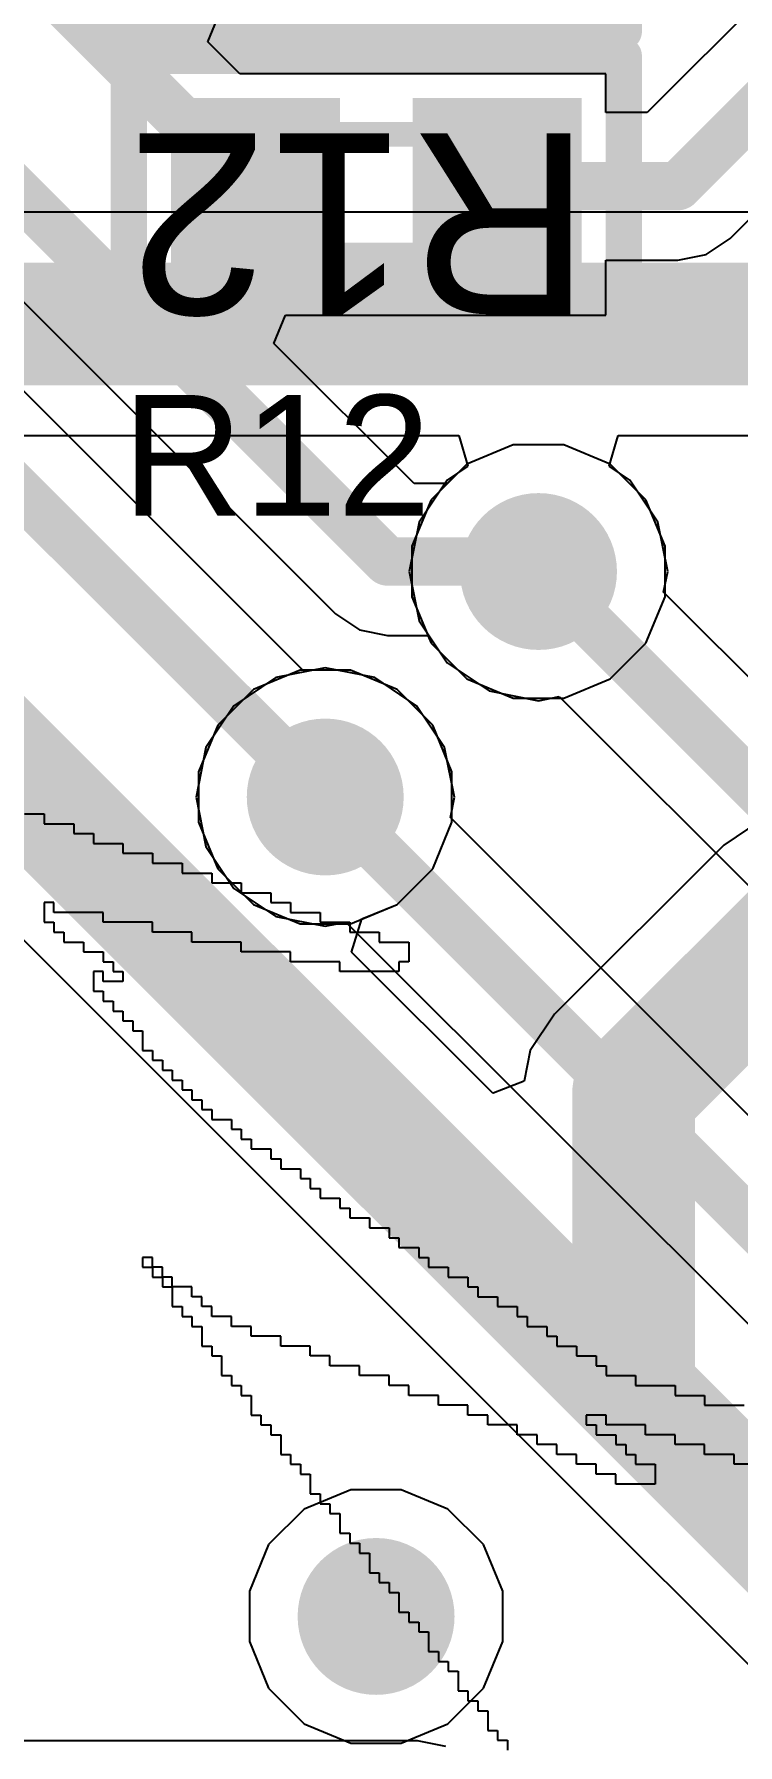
# Model space of a CAD drawing. Header units: inches. Extents: x 0.3 to 52.1, y -1.7 to 36.7.
# Drawn here: x 38.34 to 41.25, y 11.61 to 18.7 of the extents above; entities that cross this region are included whole.
import ezdxf

# ---------------------------------------------------------------- set-up
doc = ezdxf.new("R2010")
doc.units = ezdxf.units.IN
for name, color, linetype in [('Bottom Layer', 5, 'Continuous'), ('Bottom Overlay', 54, 'Continuous'), ('Internal1', 16, 'Continuous'), ('Internal2', 76, 'Continuous'), ('Top Assembly', 216, 'Continuous'), ('Top Component Outline', 6, 'Continuous'), ('Top Layer', 1, 'Continuous'), ('Top Overlay', 2, 'Continuous'), ('Top Paste', 8, 'Continuous'), ('Top Solder', 216, 'Continuous'), ('Via Holes', 16, 'Continuous')]:
    doc.layers.add(name, color=color, linetype=linetype)
doc.styles.add('Arial', font='', dxfattribs={"height": 0.2})
doc.styles.get('Arial').set_extended_font_data('Arial')

# ---------------------------------------------------------------- blocks, each defined once
blk = doc.blocks.new('0402_RES_REFLOW_105')
at = {"layer": 'Top Layer'}
for points in [[(-0.75, 0.3), (-0.25, 0.3), (-0.25, -0.3), (-0.75, -0.3)], [(0.25, 0.3), (0.75, 0.3), (0.75, -0.3), (0.25, -0.3)]]:
    blk.add_hatch(color=1, dxfattribs=at).paths.add_polyline_path(points)
at = {"layer": 'Top Paste'}
for points in [[(-0.72, 0.27), (-0.28, 0.27), (-0.28, -0.27), (-0.72, -0.27)], [(0.28, 0.27), (0.72, 0.27), (0.72, -0.27), (0.28, -0.27)]]:
    blk.add_hatch(color=8, dxfattribs=at).paths.add_polyline_path(points)
at = {"layer": 'Top Solder'}
for points in [[(-0.85, 0.4), (-0.15, 0.4), (-0.15, -0.4), (-0.85, -0.4)], [(0.15, 0.4), (0.85, 0.4), (0.85, -0.4), (0.15, -0.4)]]:
    blk.add_hatch(color=216, dxfattribs=at).paths.add_polyline_path(points)
at = {"layer": 'Top Assembly'}
for points in [[(-1.025, 0.575, 0.15, 0.15, 0), (-1.025, -0.575, 0.15, 0.15, 0)], [(1.025, 0.575, 0.15, 0.15, 0), (-1.025, 0.575, 0.15, 0.15, 0)], [(1.025, 0.575, 0.15, 0.15, 0), (1.025, -0.575, 0.15, 0.15, 0)], [(1.025, -0.575, 0.15, 0.15, 0), (-1.025, -0.575, 0.15, 0.15, 0)]]:
    blk.add_lwpolyline(points, format="xyseb", dxfattribs=at)
for points in [[(-1.0625, 0.575, 0.075, 0.075, 1), (-0.9875, 0.575, 0.075, 0.075, 1)], [(-1.0625, 0.575, 0.075, 0.075, 1), (-0.9875, 0.575, 0.075, 0.075, 1)], [(0.9875, 0.575, 0.075, 0.075, 1), (1.0625, 0.575, 0.075, 0.075, 1)], [(0.9875, 0.575, 0.075, 0.075, 1), (1.0625, 0.575, 0.075, 0.075, 1)], [(-1.0625, -0.575, 0.075, 0.075, 1), (-0.9875, -0.575, 0.075, 0.075, 1)], [(-1.0625, -0.575, 0.075, 0.075, 1), (-0.9875, -0.575, 0.075, 0.075, 1)], [(0.9875, -0.575, 0.075, 0.075, 1), (1.0625, -0.575, 0.075, 0.075, 1)], [(0.9875, -0.575, 0.075, 0.075, 1), (1.0625, -0.575, 0.075, 0.075, 1)]]:
    blk.add_lwpolyline(points, format="xyseb", close=True, dxfattribs=at)
at = {"layer": 'Top Component Outline'}
for points in [[(-0.4998, 0.2502, 0.1016, 0.1016, 0), (-0.4998, -0.2499, 0.1016, 0.1016, 0)], [(0.5002, 0.2502, 0.1016, 0.1016, 0), (-0.4998, 0.2502, 0.1016, 0.1016, 0)], [(0.5002, 0.2502, 0.1016, 0.1016, 0), (0.5002, -0.2499, 0.1016, 0.1016, 0)], [(0.5002, -0.2499, 0.1016, 0.1016, 0), (-0.4998, -0.2499, 0.1016, 0.1016, 0)]]:
    blk.add_lwpolyline(points, format="xyseb", dxfattribs=at)
for points in [[(-0.5252, 0.2502, 0.0508, 0.0508, 1), (-0.4744, 0.2502, 0.0508, 0.0508, 1)], [(-0.5252, 0.2502, 0.0508, 0.0508, 1), (-0.4744, 0.2502, 0.0508, 0.0508, 1)], [(0.4748, 0.2502, 0.0508, 0.0508, 1), (0.5256, 0.2502, 0.0508, 0.0508, 1)], [(0.4748, 0.2502, 0.0508, 0.0508, 1), (0.5256, 0.2502, 0.0508, 0.0508, 1)], [(-0.5252, -0.2499, 0.0508, 0.0508, 1), (-0.4744, -0.2499, 0.0508, 0.0508, 1)], [(-0.5252, -0.2499, 0.0508, 0.0508, 1), (-0.4744, -0.2499, 0.0508, 0.0508, 1)], [(0.4748, -0.2499, 0.0508, 0.0508, 1), (0.5256, -0.2499, 0.0508, 0.0508, 1)], [(0.4748, -0.2499, 0.0508, 0.0508, 1), (0.5256, -0.2499, 0.0508, 0.0508, 1)]]:
    blk.add_lwpolyline(points, format="xyseb", close=True, dxfattribs=at)
at = {"layer": 'Top Overlay'}
for points in [[(-1.025, 0.575, 0.15, 0.15, 0), (-1.025, -0.575, 0.15, 0.15, 0)], [(1.025, 0.575, 0.15, 0.15, 0), (-1.025, 0.575, 0.15, 0.15, 0)], [(1.025, 0.575, 0.15, 0.15, 0), (1.025, -0.575, 0.15, 0.15, 0)], [(1.025, -0.575, 0.15, 0.15, 0), (-1.025, -0.575, 0.15, 0.15, 0)]]:
    blk.add_lwpolyline(points, format="xyseb", dxfattribs=at)
for points in [[(-1.0625, 0.575, 0.075, 0.075, 1), (-0.9875, 0.575, 0.075, 0.075, 1)], [(-1.0625, 0.575, 0.075, 0.075, 1), (-0.9875, 0.575, 0.075, 0.075, 1)], [(0.9875, 0.575, 0.075, 0.075, 1), (1.0625, 0.575, 0.075, 0.075, 1)], [(0.9875, 0.575, 0.075, 0.075, 1), (1.0625, 0.575, 0.075, 0.075, 1)], [(-1.0625, -0.575, 0.075, 0.075, 1), (-0.9875, -0.575, 0.075, 0.075, 1)], [(-1.0625, -0.575, 0.075, 0.075, 1), (-0.9875, -0.575, 0.075, 0.075, 1)], [(0.9875, -0.575, 0.075, 0.075, 1), (1.0625, -0.575, 0.075, 0.075, 1)], [(0.9875, -0.575, 0.075, 0.075, 1), (1.0625, -0.575, 0.075, 0.075, 1)]]:
    blk.add_lwpolyline(points, format="xyseb", close=True, dxfattribs=at)
at = {"layer": 'Top Assembly', "style": 'Arial'}
blk.add_text('R12', height=0.75, dxfattribs=at).set_placement((-0.889, -0.254))
blk = doc.blocks.new('0402_RES_REFLOW_106')
at = {"layer": 'Top Layer'}
for points in [[(-0.75, 0.3), (-0.25, 0.3), (-0.25, -0.3), (-0.75, -0.3)], [(0.25, 0.3), (0.75, 0.3), (0.75, -0.3), (0.25, -0.3)]]:
    blk.add_hatch(color=1, dxfattribs=at).paths.add_polyline_path(points)
at = {"layer": 'Top Paste'}
for points in [[(-0.72, 0.27), (-0.28, 0.27), (-0.28, -0.27), (-0.72, -0.27)], [(0.28, 0.27), (0.72, 0.27), (0.72, -0.27), (0.28, -0.27)]]:
    blk.add_hatch(color=8, dxfattribs=at).paths.add_polyline_path(points)
at = {"layer": 'Top Solder'}
for points in [[(-0.85, 0.4), (-0.15, 0.4), (-0.15, -0.4), (-0.85, -0.4)], [(0.15, 0.4), (0.85, 0.4), (0.85, -0.4), (0.15, -0.4)]]:
    blk.add_hatch(color=216, dxfattribs=at).paths.add_polyline_path(points)
at = {"layer": 'Top Assembly'}
for points in [[(-1.025, 0.575, 0.15, 0.15, 0), (-1.025, -0.575, 0.15, 0.15, 0)], [(1.025, 0.575, 0.15, 0.15, 0), (-1.025, 0.575, 0.15, 0.15, 0)], [(1.025, 0.575, 0.15, 0.15, 0), (1.025, -0.575, 0.15, 0.15, 0)], [(1.025, -0.575, 0.15, 0.15, 0), (-1.025, -0.575, 0.15, 0.15, 0)]]:
    blk.add_lwpolyline(points, format="xyseb", dxfattribs=at)
for points in [[(-1.0625, 0.575, 0.075, 0.075, 1), (-0.9875, 0.575, 0.075, 0.075, 1)], [(-1.0625, 0.575, 0.075, 0.075, 1), (-0.9875, 0.575, 0.075, 0.075, 1)], [(0.9875, 0.575, 0.075, 0.075, 1), (1.0625, 0.575, 0.075, 0.075, 1)], [(0.9875, 0.575, 0.075, 0.075, 1), (1.0625, 0.575, 0.075, 0.075, 1)], [(-1.0625, -0.575, 0.075, 0.075, 1), (-0.9875, -0.575, 0.075, 0.075, 1)], [(-1.0625, -0.575, 0.075, 0.075, 1), (-0.9875, -0.575, 0.075, 0.075, 1)], [(0.9875, -0.575, 0.075, 0.075, 1), (1.0625, -0.575, 0.075, 0.075, 1)], [(0.9875, -0.575, 0.075, 0.075, 1), (1.0625, -0.575, 0.075, 0.075, 1)]]:
    blk.add_lwpolyline(points, format="xyseb", close=True, dxfattribs=at)
at = {"layer": 'Top Component Outline'}
for points in [[(-0.4998, 0.2502, 0.1016, 0.1016, 0), (-0.4998, -0.2499, 0.1016, 0.1016, 0)], [(0.5002, 0.2502, 0.1016, 0.1016, 0), (-0.4998, 0.2502, 0.1016, 0.1016, 0)], [(0.5002, 0.2502, 0.1016, 0.1016, 0), (0.5002, -0.2499, 0.1016, 0.1016, 0)], [(0.5002, -0.2499, 0.1016, 0.1016, 0), (-0.4998, -0.2499, 0.1016, 0.1016, 0)]]:
    blk.add_lwpolyline(points, format="xyseb", dxfattribs=at)
for points in [[(-0.5252, 0.2502, 0.0508, 0.0508, 1), (-0.4744, 0.2502, 0.0508, 0.0508, 1)], [(-0.5252, 0.2502, 0.0508, 0.0508, 1), (-0.4744, 0.2502, 0.0508, 0.0508, 1)], [(0.4748, 0.2502, 0.0508, 0.0508, 1), (0.5256, 0.2502, 0.0508, 0.0508, 1)], [(0.4748, 0.2502, 0.0508, 0.0508, 1), (0.5256, 0.2502, 0.0508, 0.0508, 1)], [(-0.5252, -0.2499, 0.0508, 0.0508, 1), (-0.4744, -0.2499, 0.0508, 0.0508, 1)], [(-0.5252, -0.2499, 0.0508, 0.0508, 1), (-0.4744, -0.2499, 0.0508, 0.0508, 1)], [(0.4748, -0.2499, 0.0508, 0.0508, 1), (0.5256, -0.2499, 0.0508, 0.0508, 1)], [(0.4748, -0.2499, 0.0508, 0.0508, 1), (0.5256, -0.2499, 0.0508, 0.0508, 1)]]:
    blk.add_lwpolyline(points, format="xyseb", close=True, dxfattribs=at)
at = {"layer": 'Top Overlay'}
for points in [[(-1.025, 0.575, 0.15, 0.15, 0), (-1.025, -0.575, 0.15, 0.15, 0)], [(1.025, 0.575, 0.15, 0.15, 0), (-1.025, 0.575, 0.15, 0.15, 0)], [(1.025, 0.575, 0.15, 0.15, 0), (1.025, -0.575, 0.15, 0.15, 0)], [(1.025, -0.575, 0.15, 0.15, 0), (-1.025, -0.575, 0.15, 0.15, 0)]]:
    blk.add_lwpolyline(points, format="xyseb", dxfattribs=at)
for points in [[(-1.0625, 0.575, 0.075, 0.075, 1), (-0.9875, 0.575, 0.075, 0.075, 1)], [(-1.0625, 0.575, 0.075, 0.075, 1), (-0.9875, 0.575, 0.075, 0.075, 1)], [(0.9875, 0.575, 0.075, 0.075, 1), (1.0625, 0.575, 0.075, 0.075, 1)], [(0.9875, 0.575, 0.075, 0.075, 1), (1.0625, 0.575, 0.075, 0.075, 1)], [(-1.0625, -0.575, 0.075, 0.075, 1), (-0.9875, -0.575, 0.075, 0.075, 1)], [(-1.0625, -0.575, 0.075, 0.075, 1), (-0.9875, -0.575, 0.075, 0.075, 1)], [(0.9875, -0.575, 0.075, 0.075, 1), (1.0625, -0.575, 0.075, 0.075, 1)], [(0.9875, -0.575, 0.075, 0.075, 1), (1.0625, -0.575, 0.075, 0.075, 1)]]:
    blk.add_lwpolyline(points, format="xyseb", close=True, dxfattribs=at)
at = {"layer": 'Top Assembly', "style": 'Arial'}
blk.add_text('R11', height=0.75, dxfattribs=at).set_placement((-0.889, -0.254))

msp = doc.modelspace()

# ---------------------------------------------------------------- hatches: boundary and pattern name
at = {"layer": 'Bottom Layer'}
h = msp.add_hatch(color=5, dxfattribs=at)
edge = h.paths.add_edge_path()
edge.add_arc((40.4266, 16.4685), 0.325, 0, 360)
h = msp.add_hatch(color=5, dxfattribs=at)
edge = h.paths.add_edge_path()
edge.add_arc((39.5432, 15.5341), 0.325, 0, 360)
h = msp.add_hatch(color=5, dxfattribs=at)
edge = h.paths.add_edge_path()
edge.add_arc((39.7538, 12.1385), 0.325, 0, 360)
at = {"layer": 'Internal1'}
h = msp.add_hatch(color=16, dxfattribs=at)
edge = h.paths.add_edge_path()
edge.add_arc((40.4266, 16.4685), 0.325, 0, 360)
h = msp.add_hatch(color=16, dxfattribs=at)
edge = h.paths.add_edge_path()
edge.add_arc((39.5432, 15.5341), 0.325, 0, 360)
h = msp.add_hatch(color=16, dxfattribs=at)
edge = h.paths.add_edge_path()
edge.add_arc((39.7538, 12.1385), 0.325, 0, 360)
at = {"layer": 'Internal2'}
h = msp.add_hatch(color=76, dxfattribs=at)
edge = h.paths.add_edge_path()
edge.add_arc((40.4266, 16.4685), 0.325, 0, 360)
h = msp.add_hatch(color=76, dxfattribs=at)
edge = h.paths.add_edge_path()
edge.add_arc((39.5432, 15.5341), 0.325, 0, 360)
h = msp.add_hatch(color=76, dxfattribs=at)
edge = h.paths.add_edge_path()
edge.add_arc((39.7538, 12.1385), 0.325, 0, 360)
at = {"layer": 'Top Layer'}
h = msp.add_hatch(color=1, dxfattribs=at)
edge = h.paths.add_edge_path()
edge.add_arc((40.4266, 16.4685), 0.325, 0, 360)
h = msp.add_hatch(color=1, dxfattribs=at)
edge = h.paths.add_edge_path()
edge.add_arc((39.5432, 15.5341), 0.325, 0, 360)
h = msp.add_hatch(color=1, dxfattribs=at)
edge = h.paths.add_edge_path()
edge.add_arc((39.7538, 12.1385), 0.325, 0, 360)
at = {"layer": 'Via Holes'}
h = msp.add_hatch(color=7, dxfattribs=at)
edge = h.paths.add_edge_path()
edge.add_arc((40.4266, 16.4685), 0.175, 0, 360)
h = msp.add_hatch(color=7, dxfattribs=at)
edge = h.paths.add_edge_path()
edge.add_arc((39.5432, 15.5341), 0.175, 0, 360)
h = msp.add_hatch(color=7, dxfattribs=at)
edge = h.paths.add_edge_path()
edge.add_arc((39.7538, 12.1385), 0.175, 0, 360)

# ---------------------------------------------------------------- linework, layer by layer
at = {"layer": 'Bottom Layer'}
for p, q in [((41.5339, 17.9575), (37.895, 17.9575)), ((37.6898, 17.0317), (40.096, 17.0317)), ((40.096, 17.0317), (40.1345, 16.9047)), ((40.7186, 16.9047), (40.7572, 17.0317)), ((40.7572, 17.0317), (41.7256, 17.0317)), ((40.1345, 16.9047), (40.0481, 16.847)), ((40.8051, 16.847), (40.7186, 16.9047)), ((40.0481, 16.847), (39.932, 16.6733)), ((40.9211, 16.6733), (40.8051, 16.847)), ((39.932, 16.6733), (39.8913, 16.4685)), ((40.9619, 16.4685), (40.9211, 16.6733)), ((39.8913, 16.4685), (39.932, 16.2636)), ((40.9448, 16.3828), (40.9619, 16.4685)), ((43.0084, 14.3192), (40.9448, 16.3828)), ((39.932, 16.2636), (40.0481, 16.09)), ((39.3383, 16.0287), (39.1647, 15.9126)), ((39.5432, 16.0694), (39.3383, 16.0287)), ((39.748, 16.0287), (39.5432, 16.0694)), ((39.9217, 15.9126), (39.748, 16.0287)), ((40.0481, 16.09), (40.2217, 15.9739)), ((40.2217, 15.9739), (40.4266, 15.9332)), ((40.4266, 15.9332), (40.5122, 15.9502)), ((40.5122, 15.9502), (42.7085, 13.754)), ((39.1647, 15.9126), (39.0487, 15.739)), ((40.0377, 15.739), (39.9217, 15.9126)), ((39.0487, 15.739), (39.0079, 15.5341)), ((40.0785, 15.5341), (40.0377, 15.739)), ((39.0079, 15.5341), (39.0487, 15.3293)), ((40.0614, 15.4485), (40.0785, 15.5341)), ((42.2279, 13.282), (40.0614, 15.4485)), ((39.0487, 15.3293), (39.1647, 15.1556)), ((39.1647, 15.1556), (39.3383, 15.0396)), ((39.3383, 15.0396), (39.5432, 14.9988)), ((39.5432, 14.9988), (39.6289, 15.0159)), ((39.6289, 15.0159), (41.8849, 12.7598))]:
    msp.add_line(p, q, dxfattribs=at)
for points in [[(37.4321, 17.4946, 0.508, 0.508, 0), (41.7256, 17.4946, 0.508, 0.508, 0)], [(40.4266, 16.4685, 0.2, 0.2, 0), (42.9248, 13.9702, 0.2, 0.2, 0)], [(39.5432, 15.5341, 0.2, 0.2, 0), (42.1012, 12.9761, 0.2, 0.2, 0)]]:
    msp.add_lwpolyline(points, format="xyseb", dxfattribs=at)
for points in [[(40.3766, 16.4685, 0.1, 0.1, 1), (40.4766, 16.4685, 0.1, 0.1, 1)], [(39.4932, 15.5341, 0.1, 0.1, 1), (39.5932, 15.5341, 0.1, 0.1, 1)]]:
    msp.add_lwpolyline(points, format="xyseb", close=True, dxfattribs=at)
at = {"layer": 'Bottom Overlay'}
for p, q in [((38.2969, 15.464), (38.3786, 15.464)), ((38.3786, 15.464), (38.3786, 15.4232)), ((38.3786, 15.4232), (38.5011, 15.4232)), ((38.5011, 15.4232), (38.5011, 15.3823)), ((38.5011, 15.3823), (38.5827, 15.3823)), ((38.5827, 15.3823), (38.5827, 15.3415)), ((38.5827, 15.3415), (38.7052, 15.3415)), ((38.7052, 15.3415), (38.7052, 15.3007)), ((38.7052, 15.3007), (38.8278, 15.3007)), ((38.8278, 15.3007), (38.8278, 15.2598)), ((38.8278, 15.2598), (38.9503, 15.2598)), ((38.9503, 15.2598), (38.9503, 15.219)), ((38.9503, 15.219), (39.0728, 15.219)), ((39.0728, 15.219), (39.0728, 15.1782)), ((39.0728, 15.1782), (39.1953, 15.1782)), ((39.1953, 15.1782), (39.1953, 15.1373)), ((39.1953, 15.1373), (39.3178, 15.1373)), ((39.3178, 15.1373), (39.3178, 15.0965)), ((38.4194, 15.0965), (38.3786, 15.0965)), ((38.3786, 15.0965), (38.3786, 15.0148)), ((38.4194, 15.0556), (38.4194, 15.0965)), ((38.6236, 15.0556), (38.4194, 15.0556)), ((38.6236, 15.0148), (38.6236, 15.0556)), ((39.3178, 15.0965), (39.3995, 15.0965)), ((39.3995, 15.0965), (39.3995, 15.0556)), ((39.3995, 15.0556), (39.522, 15.0556)), ((39.522, 15.0556), (39.522, 15.0148)), ((38.3786, 15.0148), (38.4194, 15.0148)), ((38.4194, 15.0148), (38.4194, 14.974)), ((38.4194, 14.974), (38.4602, 14.974)), ((38.4602, 14.974), (38.4602, 14.9331)), ((38.8278, 15.0148), (38.6236, 15.0148)), ((38.8278, 14.974), (38.8278, 15.0148)), ((38.9911, 14.974), (38.8278, 14.974)), ((38.9911, 14.9331), (38.9911, 14.974)), ((39.522, 15.0148), (39.6445, 15.0148)), ((39.6445, 15.0148), (39.6445, 14.974)), ((39.6445, 14.974), (39.767, 14.974)), ((39.767, 14.974), (39.767, 14.9331)), ((38.4602, 14.9331), (38.5419, 14.9331)), ((38.5419, 14.9331), (38.5419, 14.8923)), ((38.5419, 14.8923), (38.6236, 14.8923)), ((38.6236, 14.8923), (38.6236, 14.8515)), ((39.1953, 14.9331), (38.9911, 14.9331)), ((39.1953, 14.8923), (39.1953, 14.9331)), ((39.3995, 14.8923), (39.1953, 14.8923)), ((39.3995, 14.8515), (39.3995, 14.8923)), ((39.767, 14.9331), (39.8895, 14.9331)), ((39.8895, 14.9331), (39.8895, 14.8515)), ((38.6236, 14.8515), (38.6644, 14.8515)), ((38.6644, 14.8515), (38.6644, 14.8106)), ((39.6037, 14.8515), (39.3995, 14.8515)), ((39.6037, 14.8106), (39.6037, 14.8515)), ((39.8895, 14.8515), (39.8487, 14.8515)), ((39.8487, 14.8515), (39.8487, 14.8106)), ((38.6236, 14.8106), (38.5827, 14.8106)), ((38.5827, 14.8106), (38.5827, 14.729)), ((38.6236, 14.7698), (38.6236, 14.8106)), ((38.7052, 14.7698), (38.6236, 14.7698)), ((38.6644, 14.8106), (38.7052, 14.8106)), ((38.7052, 14.8106), (38.7052, 14.7698)), ((39.8487, 14.8106), (39.6037, 14.8106)), ((38.5827, 14.729), (38.6236, 14.729)), ((38.6236, 14.729), (38.6236, 14.6881)), ((38.6236, 14.6881), (38.6644, 14.6881)), ((38.6644, 14.6881), (38.6644, 14.6473)), ((38.6644, 14.6473), (38.7052, 14.6473)), ((38.7052, 14.6473), (38.7052, 14.6064)), ((38.7052, 14.6064), (38.7461, 14.6064)), ((38.7461, 14.6064), (38.7461, 14.5656)), ((38.7461, 14.5656), (38.7869, 14.5656)), ((38.7869, 14.5656), (38.7869, 14.4839)), ((38.7869, 14.4839), (38.8278, 14.4839)), ((38.8278, 14.4839), (38.8278, 14.4431)), ((38.8278, 14.4431), (38.8686, 14.4431)), ((38.8686, 14.4431), (38.8686, 14.4023)), ((38.8686, 14.4023), (38.9094, 14.4023)), ((38.9094, 14.4023), (38.9094, 14.3614)), ((38.9094, 14.3614), (38.9503, 14.3614)), ((38.9503, 14.3614), (38.9503, 14.3206)), ((38.9503, 14.3206), (38.9911, 14.3206)), ((38.9911, 14.3206), (38.9911, 14.2798)), ((38.9911, 14.2798), (39.0319, 14.2798)), ((39.0319, 14.2798), (39.0319, 14.2389)), ((39.0319, 14.2389), (39.0728, 14.2389)), ((39.0728, 14.2389), (39.0728, 14.1981)), ((39.0728, 14.1981), (39.1545, 14.1981)), ((39.1545, 14.1981), (39.1545, 14.1572)), ((39.1545, 14.1572), (39.1953, 14.1572)), ((39.1953, 14.1572), (39.1953, 14.1164)), ((39.1953, 14.1164), (39.2361, 14.1164)), ((39.2361, 14.1164), (39.2361, 14.0756)), ((39.2361, 14.0756), (39.3178, 14.0756)), ((39.3178, 14.0756), (39.3178, 14.0347)), ((39.3178, 14.0347), (39.3586, 14.0347)), ((39.3586, 14.0347), (39.3586, 13.9939)), ((39.3586, 13.9939), (39.4403, 13.9939)), ((39.4403, 13.9939), (39.4403, 13.9531)), ((39.4403, 13.9531), (39.4811, 13.9531)), ((39.4811, 13.9531), (39.4811, 13.9122)), ((39.4811, 13.9122), (39.522, 13.9122)), ((39.522, 13.9122), (39.522, 13.8714)), ((39.522, 13.8714), (39.6037, 13.8714)), ((39.6037, 13.8714), (39.6037, 13.8305)), ((39.6037, 13.8305), (39.6445, 13.8305)), ((39.6445, 13.8305), (39.6445, 13.7897)), ((39.6445, 13.7897), (39.7262, 13.7897)), ((39.7262, 13.7897), (39.7262, 13.7489)), ((39.7262, 13.7489), (39.8078, 13.7489)), ((39.8078, 13.7489), (39.8078, 13.708)), ((39.8078, 13.708), (39.8487, 13.708)), ((39.8487, 13.708), (39.8487, 13.6672)), ((38.8278, 13.6264), (38.7869, 13.6264)), ((38.7869, 13.6264), (38.7869, 13.5855)), ((38.8278, 13.5855), (38.8278, 13.6264)), ((39.8487, 13.6672), (39.9303, 13.6672)), ((39.9303, 13.6672), (39.9303, 13.6264)), ((39.9303, 13.6264), (39.9712, 13.6264)), ((39.9712, 13.6264), (39.9712, 13.5855)), ((38.7869, 13.5855), (38.8278, 13.5855)), ((38.8686, 13.5855), (38.8278, 13.5855)), ((38.8278, 13.5855), (38.8278, 13.5447)), ((38.8278, 13.5447), (38.8686, 13.5447)), ((38.8686, 13.5447), (38.8686, 13.5855)), ((38.9094, 13.5447), (38.8686, 13.5447)), ((38.8686, 13.5447), (38.8686, 13.5039)), ((38.9094, 13.5039), (38.9094, 13.5447)), ((39.9712, 13.5855), (40.0529, 13.5855)), ((40.0529, 13.5855), (40.0529, 13.5447)), ((40.0529, 13.5447), (40.1345, 13.5447)), ((40.1345, 13.5447), (40.1345, 13.5039)), ((38.8686, 13.5039), (38.9094, 13.5039)), ((38.9911, 13.5039), (38.9094, 13.5039)), ((38.9094, 13.5039), (38.9094, 13.4222)), ((38.9911, 13.463), (38.9911, 13.5039)), ((40.1345, 13.5039), (40.1754, 13.5039)), ((40.1754, 13.5039), (40.1754, 13.463)), ((38.9094, 13.4222), (38.9503, 13.4222)), ((38.9503, 13.4222), (38.9503, 13.3813)), ((39.0319, 13.463), (38.9911, 13.463)), ((39.0319, 13.4222), (39.0319, 13.463)), ((39.0728, 13.4222), (39.0319, 13.4222)), ((39.0728, 13.3813), (39.0728, 13.4222)), ((40.1754, 13.463), (40.257, 13.463)), ((40.257, 13.463), (40.257, 13.4222)), ((40.257, 13.4222), (40.3387, 13.4222)), ((40.3387, 13.4222), (40.3387, 13.3813)), ((38.9503, 13.3813), (38.9911, 13.3813)), ((38.9911, 13.3813), (38.9911, 13.3405)), ((38.9911, 13.3405), (39.0319, 13.3405)), ((39.0319, 13.3405), (39.0319, 13.2588)), ((39.1545, 13.3813), (39.0728, 13.3813)), ((39.1545, 13.3405), (39.1545, 13.3813)), ((39.2361, 13.3405), (39.1545, 13.3405)), ((39.2361, 13.2997), (39.2361, 13.3405)), ((40.3387, 13.3813), (40.3795, 13.3813)), ((40.3795, 13.3813), (40.3795, 13.3405)), ((40.3795, 13.3405), (40.4612, 13.3405)), ((40.4612, 13.3405), (40.4612, 13.2997)), ((39.0319, 13.2588), (39.0728, 13.2588)), ((39.0728, 13.2588), (39.0728, 13.218)), ((39.3586, 13.2997), (39.2361, 13.2997)), ((39.3586, 13.2588), (39.3586, 13.2997)), ((39.4811, 13.2588), (39.3586, 13.2588)), ((39.4811, 13.218), (39.4811, 13.2588)), ((40.4612, 13.2997), (40.5021, 13.2997)), ((40.5021, 13.2997), (40.5021, 13.2588)), ((40.5021, 13.2588), (40.5837, 13.2588)), ((40.5837, 13.2588), (40.5837, 13.218)), ((39.0728, 13.218), (39.1136, 13.218)), ((39.1136, 13.218), (39.1136, 13.1363)), ((39.5628, 13.218), (39.4811, 13.218)), ((39.5628, 13.1772), (39.5628, 13.218)), ((40.5837, 13.218), (40.6654, 13.218)), ((40.6654, 13.218), (40.6654, 13.1772)), ((39.1136, 13.1363), (39.1545, 13.1363)), ((39.1545, 13.1363), (39.1545, 13.0955)), ((39.6853, 13.1772), (39.5628, 13.1772)), ((39.6853, 13.1363), (39.6853, 13.1772)), ((39.8078, 13.1363), (39.6853, 13.1363)), ((39.8078, 13.0955), (39.8078, 13.1363)), ((40.6654, 13.1772), (40.7062, 13.1772)), ((40.7062, 13.1772), (40.7062, 13.1363)), ((40.7062, 13.1363), (40.8287, 13.1363)), ((40.8287, 13.1363), (40.8287, 13.0955)), ((39.1545, 13.0955), (39.1953, 13.0955)), ((39.1953, 13.0955), (39.1953, 13.0547)), ((39.1953, 13.0547), (39.2361, 13.0547)), ((39.2361, 13.0547), (39.2361, 12.973)), ((39.8895, 13.0955), (39.8078, 13.0955)), ((39.8895, 13.0547), (39.8895, 13.0955)), ((40.012, 13.0547), (39.8895, 13.0547)), ((40.012, 13.0138), (40.012, 13.0547)), ((40.8287, 13.0955), (40.9921, 13.0955)), ((40.9921, 13.0955), (40.9921, 13.0547)), ((40.9921, 13.0547), (41.1146, 13.0547)), ((41.1146, 13.0547), (41.1146, 13.0138)), ((39.2361, 12.973), (39.277, 12.973)), ((39.277, 12.973), (39.277, 12.9321)), ((40.1345, 13.0138), (40.012, 13.0138)), ((40.1345, 12.973), (40.1345, 13.0138)), ((40.2162, 12.973), (40.1345, 12.973)), ((40.2162, 12.9321), (40.2162, 12.973)), ((40.7062, 12.973), (40.6246, 12.973)), ((40.6246, 12.973), (40.6246, 12.9321)), ((40.7062, 12.9321), (40.7062, 12.973)), ((41.1146, 13.0138), (41.278, 13.0138)), ((39.277, 12.9321), (39.3178, 12.9321)), ((39.3178, 12.9321), (39.3178, 12.8913)), ((40.3387, 12.9321), (40.2162, 12.9321)), ((40.3387, 12.8913), (40.3387, 12.9321)), ((40.6246, 12.9321), (40.6654, 12.9321)), ((40.6654, 12.9321), (40.6654, 12.8913)), ((40.8696, 12.9321), (40.7062, 12.9321)), ((40.8696, 12.8913), (40.8696, 12.9321)), ((39.3178, 12.8913), (39.3586, 12.8913)), ((39.3586, 12.8913), (39.3586, 12.8096)), ((40.4204, 12.8913), (40.3387, 12.8913)), ((40.4204, 12.8505), (40.4204, 12.8913)), ((40.5021, 12.8505), (40.4204, 12.8505)), ((40.5021, 12.8096), (40.5021, 12.8505)), ((40.6654, 12.8913), (40.7471, 12.8913)), ((40.7471, 12.8913), (40.7471, 12.8505)), ((40.7471, 12.8505), (40.7879, 12.8505)), ((40.7879, 12.8505), (40.7879, 12.8096)), ((40.9921, 12.8913), (40.8696, 12.8913)), ((40.9921, 12.8505), (40.9921, 12.8913)), ((41.1146, 12.8505), (40.9921, 12.8505)), ((41.1146, 12.8096), (41.1146, 12.8505)), ((39.3586, 12.8096), (39.3995, 12.8096)), ((39.3995, 12.8096), (39.3995, 12.7688)), ((39.3995, 12.7688), (39.4403, 12.7688)), ((39.4403, 12.7688), (39.4403, 12.728)), ((40.5837, 12.8096), (40.5021, 12.8096)), ((40.5837, 12.7688), (40.5837, 12.8096)), ((40.6654, 12.7688), (40.5837, 12.7688)), ((40.6654, 12.728), (40.6654, 12.7688)), ((40.7879, 12.8096), (40.8287, 12.8096)), ((40.8287, 12.8096), (40.8287, 12.7688)), ((40.8287, 12.7688), (40.9104, 12.7688)), ((40.9104, 12.7688), (40.9104, 12.6871)), ((41.2371, 12.8096), (41.1146, 12.8096)), ((41.2371, 12.7688), (41.2371, 12.8096)), ((41.768, 12.7688), (41.2371, 12.7688)), ((39.4403, 12.728), (39.4811, 12.728)), ((39.4811, 12.728), (39.4811, 12.6463)), ((40.7471, 12.728), (40.6654, 12.728)), ((40.7471, 12.6871), (40.7471, 12.728)), ((39.4811, 12.6463), (39.522, 12.6463)), ((39.522, 12.6463), (39.522, 12.6055)), ((40.9104, 12.6871), (40.7471, 12.6871)), ((39.522, 12.6055), (39.5628, 12.6055)), ((39.5628, 12.6055), (39.5628, 12.5646)), ((39.5628, 12.5646), (39.6037, 12.5646)), ((39.6037, 12.5646), (39.6037, 12.4829)), ((39.6037, 12.4829), (39.6445, 12.4829)), ((39.6445, 12.4829), (39.6445, 12.4421)), ((39.6445, 12.4421), (39.6853, 12.4421)), ((39.6853, 12.4421), (39.6853, 12.4013)), ((39.6853, 12.4013), (39.7262, 12.4013)), ((39.7262, 12.4013), (39.7262, 12.3196)), ((39.7262, 12.3196), (39.767, 12.3196)), ((39.767, 12.3196), (39.767, 12.2788)), ((39.767, 12.2788), (39.8078, 12.2788)), ((39.8078, 12.2788), (39.8078, 12.2379)), ((39.8078, 12.2379), (39.8487, 12.2379)), ((39.8487, 12.2379), (39.8487, 12.1563)), ((39.8487, 12.1563), (39.8895, 12.1563)), ((39.8895, 12.1563), (39.8895, 12.1154)), ((39.8895, 12.1154), (39.9303, 12.1154)), ((39.9303, 12.1154), (39.9303, 12.0746)), ((39.9303, 12.0746), (39.9712, 12.0746)), ((39.9712, 12.0746), (39.9712, 11.9929)), ((39.9712, 11.9929), (40.012, 11.9929)), ((40.012, 11.9929), (40.012, 11.9521)), ((40.012, 11.9521), (40.0529, 11.9521)), ((40.0529, 11.9521), (40.0529, 11.9112)), ((40.0529, 11.9112), (40.0937, 11.9112)), ((40.0937, 11.9112), (40.0937, 11.8296)), ((40.0937, 11.8296), (40.1345, 11.8296)), ((40.1345, 11.8296), (40.1345, 11.7887)), ((40.1345, 11.7887), (40.1754, 11.7887)), ((40.1754, 11.7887), (40.1754, 11.7479)), ((40.1754, 11.7479), (40.2162, 11.7479)), ((40.2162, 11.7479), (40.2162, 11.6662)), ((40.2162, 11.6662), (40.257, 11.6662)), ((40.257, 11.6662), (40.257, 11.6254)), ((40.257, 11.6254), (40.2979, 11.6254)), ((40.2979, 11.6254), (40.2979, 11.5845))]:
    msp.add_line(p, q, dxfattribs=at)
at = {"layer": 'Internal1'}
for p, q in [((40.3221, 16.9935), (40.1292, 16.9135)), ((40.531, 16.9935), (40.3221, 16.9935)), ((40.724, 16.9135), (40.531, 16.9935)), ((40.1292, 16.9135), (39.9815, 16.7659)), ((40.8716, 16.7659), (40.724, 16.9135)), ((39.9815, 16.7659), (39.9016, 16.5729)), ((40.9516, 16.5729), (40.8716, 16.7659)), ((39.9016, 16.5729), (39.9016, 16.364)), ((40.9516, 16.364), (40.9516, 16.5729)), ((39.9016, 16.364), (39.9815, 16.1711)), ((40.8716, 16.1711), (40.9516, 16.364)), ((39.9815, 16.1711), (40.1292, 16.0234)), ((40.724, 16.0234), (40.8716, 16.1711)), ((39.4388, 16.0591), (39.2458, 15.9792)), ((39.6476, 16.0591), (39.4388, 16.0591)), ((39.8406, 15.9792), (39.6476, 16.0591)), ((40.1292, 16.0234), (40.3221, 15.9435)), ((40.531, 15.9435), (40.724, 16.0234)), ((39.2458, 15.9792), (39.0981, 15.8315)), ((39.9883, 15.8315), (39.8406, 15.9792)), ((40.3221, 15.9435), (40.531, 15.9435)), ((39.0981, 15.8315), (39.0182, 15.6386)), ((40.0682, 15.6386), (39.9883, 15.8315)), ((39.0182, 15.6386), (39.0182, 15.4297)), ((40.0682, 15.4297), (40.0682, 15.6386)), ((39.0182, 15.4297), (39.0981, 15.2367)), ((39.9883, 15.2367), (40.0682, 15.4297)), ((39.0981, 15.2367), (39.2458, 15.089)), ((39.8406, 15.089), (39.9883, 15.2367)), ((39.2458, 15.089), (39.4388, 15.0091)), ((39.6476, 15.0091), (39.8406, 15.089)), ((39.4388, 15.0091), (39.6476, 15.0091))]:
    msp.add_line(p, q, dxfattribs=at)
at = {"layer": 'Internal2'}
for p, q in [((40.3221, 16.9935), (40.1292, 16.9135)), ((40.531, 16.9935), (40.3221, 16.9935)), ((40.724, 16.9135), (40.531, 16.9935)), ((40.1292, 16.9135), (39.9815, 16.7659)), ((40.8716, 16.7659), (40.724, 16.9135)), ((39.9815, 16.7659), (39.9016, 16.5729)), ((40.9516, 16.5729), (40.8716, 16.7659)), ((39.9016, 16.5729), (39.9016, 16.364)), ((40.9516, 16.364), (40.9516, 16.5729)), ((39.9016, 16.364), (39.9815, 16.1711)), ((40.8716, 16.1711), (40.9516, 16.364)), ((39.9815, 16.1711), (40.1292, 16.0234)), ((40.724, 16.0234), (40.8716, 16.1711)), ((39.4388, 16.0591), (39.2458, 15.9792)), ((39.6476, 16.0591), (39.4388, 16.0591)), ((39.8406, 15.9792), (39.6476, 16.0591)), ((40.1292, 16.0234), (40.3221, 15.9435)), ((40.531, 15.9435), (40.724, 16.0234)), ((39.2458, 15.9792), (39.0981, 15.8315)), ((39.9883, 15.8315), (39.8406, 15.9792)), ((40.3221, 15.9435), (40.531, 15.9435)), ((39.0981, 15.8315), (39.0182, 15.6386)), ((40.0682, 15.6386), (39.9883, 15.8315)), ((39.0182, 15.6386), (39.0182, 15.4297)), ((40.0682, 15.4297), (40.0682, 15.6386)), ((39.0182, 15.4297), (39.0981, 15.2367)), ((39.9883, 15.2367), (40.0682, 15.4297)), ((39.0981, 15.2367), (39.2458, 15.089)), ((39.8406, 15.089), (39.9883, 15.2367)), ((39.2458, 15.089), (39.4388, 15.0091)), ((39.6476, 15.0091), (39.8406, 15.089)), ((39.4388, 15.0091), (39.6476, 15.0091)), ((39.6493, 12.6635), (39.4564, 12.5836)), ((39.8582, 12.6635), (39.6493, 12.6635)), ((40.0511, 12.5836), (39.8582, 12.6635)), ((39.4564, 12.5836), (39.3087, 12.4359)), ((40.1988, 12.4359), (40.0511, 12.5836)), ((39.3087, 12.4359), (39.2288, 12.2429)), ((40.2788, 12.2429), (40.1988, 12.4359)), ((39.2288, 12.2429), (39.2288, 12.0341)), ((40.2788, 12.0341), (40.2788, 12.2429)), ((39.2288, 12.0341), (39.3087, 11.8411)), ((40.1988, 11.8411), (40.2788, 12.0341)), ((39.3087, 11.8411), (39.4564, 11.6934)), ((40.0511, 11.6934), (40.1988, 11.8411)), ((39.4564, 11.6934), (39.6493, 11.6135)), ((39.8582, 11.6135), (40.0511, 11.6934)), ((39.6493, 11.6135), (39.8582, 11.6135))]:
    msp.add_line(p, q, dxfattribs=at)
at = {"layer": 'Top Layer'}
for p, q in [((42.5116, 20.0054), (40.8772, 18.3711)), ((41.2202, 17.849), (43.0337, 19.6624)), ((39.0571, 18.6633), (39.1057, 18.7806)), ((39.1898, 18.5306), (39.0571, 18.6633)), ((39.6779, 18.5306), (39.1898, 18.5306)), ((39.7049, 18.5306), (39.6779, 18.5306)), ((39.8049, 18.5306), (39.7049, 18.5306)), ((39.8319, 18.5306), (39.8049, 18.5306)), ((40.7049, 18.5306), (39.8319, 18.5306)), ((40.7049, 18.3711), (40.7049, 18.5306)), ((40.8772, 18.3711), (40.7049, 18.3711)), ((37.8539, 18.0247), (39.5853, 16.2934)), ((39.4508, 16.0591), (37.663, 17.8469)), ((41.121, 17.7827), (41.2202, 17.849)), ((40.7049, 17.5306), (40.7049, 17.7594)), ((40.7049, 17.7594), (41.0039, 17.7594)), ((41.0039, 17.7594), (41.121, 17.7827)), ((41.0039, 17.7594), (41.0039, 17.7594)), ((39.3306, 17.4133), (39.3792, 17.5306)), ((39.3792, 17.5306), (39.6779, 17.5306)), ((39.6779, 17.5306), (39.7049, 17.5306)), ((39.7049, 17.5306), (39.8049, 17.5306)), ((39.8049, 17.5306), (39.8319, 17.5306)), ((39.8319, 17.5306), (40.7049, 17.5306)), ((39.9112, 16.8326), (39.3306, 17.4133)), ((40.3221, 16.9935), (40.1292, 16.9135)), ((40.531, 16.9935), (40.3221, 16.9935)), ((40.724, 16.9135), (40.531, 16.9935)), ((40.1292, 16.9135), (40.0482, 16.8326)), ((40.8716, 16.7659), (40.724, 16.9135)), ((40.0482, 16.8326), (39.9112, 16.8326)), ((40.9516, 16.5729), (40.8716, 16.7659)), ((40.9516, 16.364), (40.9516, 16.5729)), ((40.8716, 16.1711), (40.9516, 16.364)), ((39.5853, 16.2934), (39.5853, 16.2934)), ((39.5853, 16.2934), (39.6845, 16.2271)), ((39.6845, 16.2271), (39.8016, 16.2038)), ((39.8016, 16.2038), (39.8016, 16.2038)), ((39.8016, 16.2038), (39.968, 16.2038)), ((39.968, 16.2038), (39.9815, 16.1711)), ((39.9815, 16.1711), (40.1292, 16.0234)), ((40.724, 16.0234), (40.8716, 16.1711)), ((39.6476, 16.0591), (39.4508, 16.0591)), ((39.8406, 15.9792), (39.6476, 16.0591)), ((40.1292, 16.0234), (40.3221, 15.9435)), ((40.531, 15.9435), (40.724, 16.0234)), ((39.9883, 15.8315), (39.8406, 15.9792)), ((37.3086, 15.9266), (40.493, 12.7422)), ((40.3221, 15.9435), (40.531, 15.9435)), ((40.0682, 15.6386), (39.9883, 15.8315)), ((40.0682, 15.4297), (40.0682, 15.6386)), ((39.9883, 15.2367), (40.0682, 15.4297)), ((41.3437, 15.4354), (41.1936, 15.335)), ((41.1936, 15.335), (40.493, 14.6344)), ((41.1936, 15.335), (41.1936, 15.335)), ((39.8406, 15.089), (39.9883, 15.2367)), ((39.6526, 14.8918), (39.6952, 15.0288)), ((39.6952, 15.0288), (39.8406, 15.089)), ((40.2377, 14.3067), (39.6526, 14.8918)), ((40.493, 14.6344), (40.3926, 14.4842)), ((40.3926, 14.4842), (40.3673, 14.3568)), ((40.3673, 14.3568), (40.2383, 14.3067)), ((40.2383, 14.3067), (40.2377, 14.3067)), ((40.493, 12.7422), (40.493, 12.7422)), ((40.493, 12.7422), (41.6569, 11.5782)), ((39.9254, 11.623), (35.6097, 11.623)), ((40.0424, 11.5997), (39.9254, 11.623)), ((39.9254, 11.623), (39.9254, 11.623))]:
    msp.add_line(p, q, dxfattribs=at)
for points in [[(41.0039, 18.0653, 0.2, 0.2, 0), (42.8174, 19.8787, 0.2, 0.2, 0)], [(38.2549, 19.0306, 0.2032, 0.2032, 0), (39.0565, 18.229, 0.2032, 0.2032, 0)], [(37.9806, 18.3306, 0.2, 0.2, 0), (39.8016, 16.5097, 0.2, 0.2, 0)], [(39.0565, 18.229, 0.2032, 0.2032, 0), (39.1065, 18.229, 0.2032, 0.2032, 0)], [(39.1065, 18.229, 0.2032, 0.2032, 0), (39.2549, 18.0806, 0.2032, 0.2032, 0)], [(39.2549, 18.0306, 0.2032, 0.2032, 0), (39.2549, 18.0806, 0.2032, 0.2032, 0)], [(40.2549, 18.0306, 0.2, 0.2, 0), (40.2896, 18.0653, 0.2, 0.2, 0)], [(40.2896, 18.0653, 0.2, 0.2, 0), (41.0039, 18.0653, 0.2, 0.2, 0)], [(37.4467, 17.6306, 0.2, 0.2, 0), (39.5432, 15.5341, 0.2, 0.2, 0)], [(39.8016, 16.5097, 0.2, 0.2, 0), (40.3854, 16.5097, 0.2, 0.2, 0)], [(40.3854, 16.5097, 0.2, 0.2, 0), (40.4266, 16.4685, 0.2, 0.2, 0)], [(37.6359, 16.2539, 0.508, 0.508, 0), (40.8203, 13.0695, 0.508, 0.508, 0)], [(40.8203, 14.3071, 0.508, 0.508, 0), (41.5209, 15.0077, 0.508, 0.508, 0)], [(40.8203, 13.0695, 0.508, 0.508, 0), (40.8203, 14.3071, 0.508, 0.508, 0)], [(40.8203, 13.0695, 0.508, 0.508, 0), (41.9842, 11.9056, 0.508, 0.508, 0)]]:
    msp.add_lwpolyline(points, format="xyseb", dxfattribs=at)
for points in [[(39.0057, 18.229, 0.1016, 0.1016, 1), (39.1073, 18.229, 0.1016, 0.1016, 1)], [(39.0057, 18.229, 0.1016, 0.1016, 1), (39.1073, 18.229, 0.1016, 0.1016, 1)], [(39.0557, 18.229, 0.1016, 0.1016, 1), (39.1573, 18.229, 0.1016, 0.1016, 1)], [(39.0557, 18.229, 0.1016, 0.1016, 1), (39.1573, 18.229, 0.1016, 0.1016, 1)], [(39.2041, 18.0806, 0.1016, 0.1016, 1), (39.3057, 18.0806, 0.1016, 0.1016, 1)], [(39.2041, 18.0806, 0.1016, 0.1016, 1), (39.3057, 18.0806, 0.1016, 0.1016, 1)], [(40.2396, 18.0653, 0.1, 0.1, 1), (40.3396, 18.0653, 0.1, 0.1, 1)], [(40.2396, 18.0653, 0.1, 0.1, 1), (40.3396, 18.0653, 0.1, 0.1, 1)], [(40.9539, 18.0653, 0.1, 0.1, 1), (41.0539, 18.0653, 0.1, 0.1, 1)], [(40.9539, 18.0653, 0.1, 0.1, 1), (41.0539, 18.0653, 0.1, 0.1, 1)], [(39.2041, 18.0306, 0.1016, 0.1016, 1), (39.3057, 18.0306, 0.1016, 0.1016, 1)], [(40.2049, 18.0306, 0.1, 0.1, 1), (40.3049, 18.0306, 0.1, 0.1, 1)], [(39.7516, 16.5097, 0.1, 0.1, 1), (39.8516, 16.5097, 0.1, 0.1, 1)], [(39.7516, 16.5097, 0.1, 0.1, 1), (39.8516, 16.5097, 0.1, 0.1, 1)], [(40.3354, 16.5097, 0.1, 0.1, 1), (40.4354, 16.5097, 0.1, 0.1, 1)], [(40.3354, 16.5097, 0.1, 0.1, 1), (40.4354, 16.5097, 0.1, 0.1, 1)], [(40.3766, 16.4685, 0.1, 0.1, 1), (40.4766, 16.4685, 0.1, 0.1, 1)], [(39.4932, 15.5341, 0.1, 0.1, 1), (39.5932, 15.5341, 0.1, 0.1, 1)], [(40.6933, 14.3071, 0.254, 0.254, 1), (40.9473, 14.3071, 0.254, 0.254, 1)], [(40.6933, 14.3071, 0.254, 0.254, 1), (40.9473, 14.3071, 0.254, 0.254, 1)], [(40.6933, 13.0695, 0.254, 0.254, 1), (40.9473, 13.0695, 0.254, 0.254, 1)], [(40.6933, 13.0695, 0.254, 0.254, 1), (40.9473, 13.0695, 0.254, 0.254, 1)], [(40.6933, 13.0695, 0.254, 0.254, 1), (40.9473, 13.0695, 0.254, 0.254, 1)]]:
    msp.add_lwpolyline(points, format="xyseb", close=True, dxfattribs=at)

# ---------------------------------------------------------------- block references
at = {"rotation": 180}
for name, p in [('0402_RES_REFLOW_106', (39.7549, 19.2806)), ('0402_RES_REFLOW_105', (39.7549, 18.0306))]:
    msp.add_blockref(name, p, dxfattribs=at)

# ---------------------------------------------------------------- texts
at = {"layer": 'Top Overlay', "style": 'Arial'}
msp.add_text('R12', height=0.5, dxfattribs=at).set_placement((38.7, 16.7))

doc.saveas('drawing.dxf')
